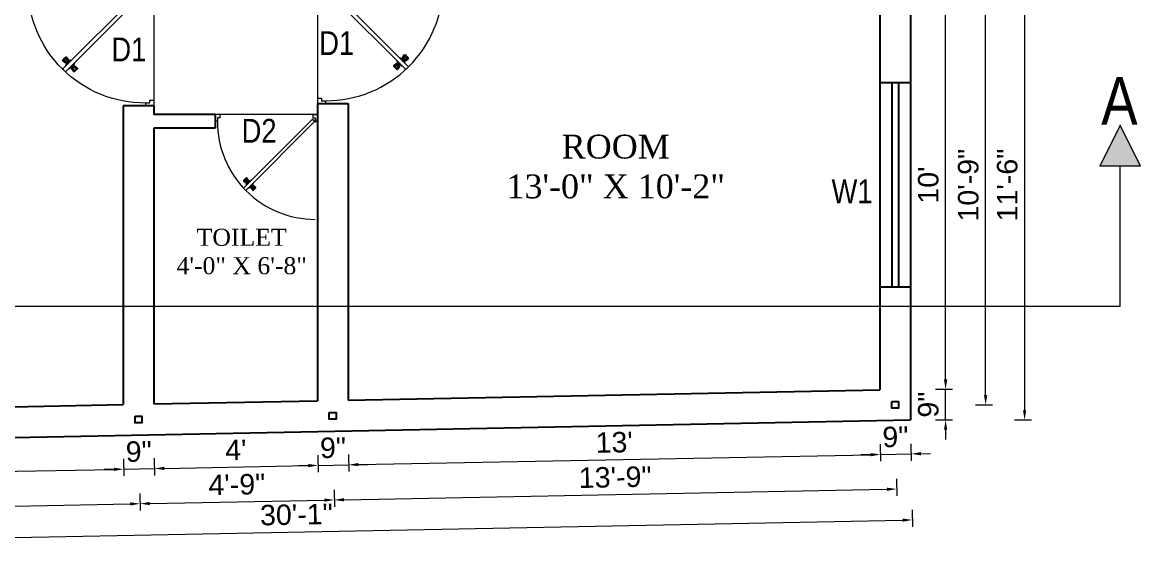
# Model space of a CAD drawing. Header units: inches. Extents: x 392906 to 410488, y -52747 to -40742.
# Drawn here: x 399336.1 to 399664.2, y -51103.8 to -50948.8 of the extents above; entities that cross this region are included whole.
import ezdxf

# ---------------------------------------------------------------- set-up
doc = ezdxf.new("R2010")
doc.units = ezdxf.units.IN
doc.header["$LTSCALE"] = 2
doc.header["$MEASUREMENT"] = 0
doc.header["$PDMODE"] = 34
doc.layers.get('0').update_dxf_attribs({"linetype": 'CONTINUOUS'})
doc.layers.get('DEFPOINTS').update_dxf_attribs({"color": 141, "linetype": 'CONTINUOUS'})
for name, color, linetype, lineweight in [('DOOR & WIN', 1, 'CONTINUOUS', 25), ('PUERTAS', 7, 'CONTINUOUS', 9), ('steps', 253, 'CONTINUOUS', 20)]:
    doc.layers.add(name, color=color, linetype=linetype, lineweight=lineweight)
doc.styles.add('Lettring Text', font='arial.ttf')
doc.styles.get("Standard").update_dxf_attribs({"font": 'ARIALN.TTF'})
doc.dimstyles.new('Copy of Standard', dxfattribs={"dimtxt": 6, "dimasz": 2.875, "dimexe": 2, "dimexo": 4, "dimgap": 2, "dimtad": 1, "dimdec": 0, "dimrnd": 1, "dimzin": 0, "dimdsep": 46, "dimlunit": 4, "dimtxsty": 'Lettring Text', "dimcen": 0.1, "dimclrd": 7, "dimclre": 7, "dimclrt": 7, "dimazin": 0, "dimtfac": 0.645, "dimtdec": 0, "dimtmove": 1, "dimatfit": 0, "dimfxl": 3, "dimfxlon": 1, "dimtfillclr": 256, "dimtolj": 1, "dimtzin": 0, "dimlwd": -1, "dimlwe": -1, "dimarcsym": 2})

# ---------------------------------------------------------------- blocks, each defined once
blk = doc.blocks.new('3ft')
at = {"layer": 'PUERTAS', "color": 6}
for p, q in [((1.01, 2.52), (25.23, 26.74)), ((26.05, 25.92), (25.23, 26.74)), ((26.05, 25.92), (1.77, 1.64)), ((0, 2.4), (0, 0)), ((0.72, 2.4), (0, 2.4)), ((1.6, 0), (0, 0)), ((0.72, 1.52), (0.72, 2.44)), ((0.8, 1.52), (0.72, 1.52)), ((0.8, 1.52), (0.8, 2.41)), ((0.8, 1.2), (0.8, 1.52)), ((1.6, 1.2), (0.8, 1.2)), ((1.57, 1.84), (0.94, 2.47)), ((1.63, 1.89), (0.97, 2.55)), ((1.63, 1.89), (1.57, 1.84)), ((1.77, 1.64), (1.57, 1.84)), ((1.6, 0), (1.6, 1.2)), ((34.4, 0), (34.4, 1.2)), ((34.4, 1.2), (35.2, 1.2)), ((34.4, 0), (36, 0)), ((35.2, 1.2), (35.2, 2.4)), ((35.2, 2.4), (36, 2.4)), ((36, 0), (36, 2.4))]:
    blk.add_line(p, q, dxfattribs=at)
at = {"layer": 'PUERTAS', "color": 1}
for p, q in [((21.7, 25.82), (22.14, 26.26)), ((22.58, 26.7), (22.14, 26.26)), ((22.67, 26.73), (22.17, 26.23)), ((22.61, 26.67), (22.58, 26.7)), ((23.45, 25.91), (22.79, 26.73)), ((21.67, 25.73), (22.17, 26.23)), ((22.49, 24.95), (21.67, 25.61)), ((21.73, 25.79), (21.7, 25.82)), ((22.6, 24.96), (23.02, 25.38)), ((22.61, 24.25), (22.92, 24.72)), ((22.62, 24.13), (22.61, 24.14)), ((22.7, 25.07), (22.71, 25.06)), ((22.82, 25.06), (23.08, 25.32)), ((22.94, 24.95), (22.83, 25.07)), ((22.92, 24.72), (22.92, 24.72)), ((22.93, 24.94), (23.19, 25.21)), ((22.93, 24.84), (22.93, 24.83)), ((23.44, 25.81), (23.02, 25.38)), ((23.34, 25.58), (23.08, 25.32)), ((23.46, 25.47), (23.19, 25.21)), ((23.33, 25.7), (23.34, 25.69)), ((23.45, 25.46), (23.33, 25.57)), ((23.44, 23.31), (23.45, 23.3)), ((23.56, 23.3), (24.03, 23.61)), ((23.57, 25.47), (23.57, 25.47)), ((24.15, 25.79), (23.68, 25.48)), ((23.68, 25.48), (23.68, 25.48)), ((24.03, 23.61), (24.03, 23.62)), ((24.14, 23.62), (24.14, 23.62)), ((24.25, 23.62), (24.51, 23.89)), ((24.27, 25.78), (24.26, 25.79)), ((24.26, 23.29), (24.69, 23.71)), ((24.26, 23.63), (24.37, 23.52)), ((24.26, 23.18), (24.92, 22.37)), ((24.37, 23.52), (24.63, 23.77)), ((24.37, 23.4), (24.37, 23.4)), ((24.78, 24.15), (24.51, 23.89)), ((24.89, 24.03), (24.63, 23.77)), ((25.11, 24.14), (24.69, 23.71)), ((24.77, 24.14), (24.88, 24.03)), ((24.79, 24.38), (24.78, 24.37)), ((24.78, 24.26), (24.78, 24.26)), ((25.1, 24.84), (24.79, 24.38)), ((25, 24.03), (25, 24.03)), ((25.09, 24.96), (25.1, 24.95)), ((25.22, 24.14), (26.03, 23.48)), ((26.04, 23.37), (25.54, 22.86)), ((26.01, 23.27), (25.57, 22.83)), ((25.98, 23.3), (26.01, 23.27)), ((25.04, 22.36), (25.54, 22.86)), ((25.1, 22.42), (25.13, 22.39)), ((25.13, 22.39), (25.57, 22.83))]:
    blk.add_line(p, q, dxfattribs=at)
at = {"layer": 'PUERTAS', "color": 8}
for p, q in [((22.13, 26.28), (21.98, 26.13)), ((22.13, 26.28), (22.27, 26.42)), ((22.29, 26.41), (22.27, 26.42)), ((23.16, 25.52), (22.34, 26.39)), ((23.3, 25.66), (22.5, 26.56)), ((23.41, 25.77), (22.65, 26.71)), ((23.46, 25.83), (22.72, 26.75)), ((22.57, 24.94), (21.65, 25.68)), ((22.63, 24.99), (21.69, 25.75)), ((22.74, 25.1), (21.84, 25.9)), ((22.88, 25.24), (22.01, 26.06)), ((22.69, 24.32), (23.02, 24.83)), ((22.95, 24.96), (22.84, 25.07)), ((22.98, 24.99), (22.86, 25.1)), ((23.03, 25.04), (22.91, 25.15)), ((22.91, 24.53), (23.1, 24.91)), ((23.11, 25.12), (22.99, 25.23)), ((23.13, 24.76), (23.18, 24.99)), ((23.28, 25.3), (23.17, 25.41)), ((23.36, 25.37), (23.25, 25.49)), ((23.31, 24.94), (23.28, 25.08)), ((23.41, 25.43), (23.3, 25.54)), ((23.46, 25.09), (23.32, 25.13)), ((23.44, 25.45), (23.33, 25.56)), ((23.64, 25.27), (23.41, 25.22)), ((23.87, 25.49), (23.49, 25.3)), ((24.08, 25.71), (23.57, 25.38)), ((23.63, 23.38), (24.14, 23.72)), ((23.84, 23.6), (24.22, 23.79)), ((24.07, 23.82), (24.3, 23.88)), ((24.25, 24), (24.39, 23.97)), ((24.25, 23.26), (24.99, 22.34)), ((24.27, 23.64), (24.38, 23.53)), ((24.3, 23.67), (24.41, 23.56)), ((24.3, 23.32), (25.06, 22.38)), ((24.35, 23.72), (24.46, 23.61)), ((24.4, 24.15), (24.43, 24.01)), ((24.41, 23.43), (25.2, 22.53)), ((24.43, 23.8), (24.54, 23.69)), ((24.58, 24.33), (24.52, 24.1)), ((24.55, 23.57), (25.37, 22.7)), ((24.6, 23.97), (24.72, 23.86)), ((24.8, 24.56), (24.61, 24.18)), ((25.02, 24.77), (24.68, 24.26)), ((24.68, 24.05), (24.79, 23.94)), ((24.73, 24.1), (24.85, 23.99)), ((24.76, 24.13), (24.87, 24.02)), ((24.83, 23.85), (25.7, 23.03)), ((24.97, 23.99), (25.87, 23.2)), ((25.08, 24.1), (26.02, 23.34)), ((25.14, 24.15), (26.06, 23.41)), ((25.72, 22.98), (25.73, 22.97)), ((25.58, 22.82), (25.43, 22.67)), ((25.58, 22.82), (25.73, 22.97)), ((0, 0), (36, 0))]:
    blk.add_line(p, q, dxfattribs=at)
at = {"layer": 'PUERTAS', "color": 2}
for p, q in [((21.99, 26.11), (21.98, 26.13)), ((25.42, 22.68), (25.43, 22.67))]:
    blk.add_line(p, q, dxfattribs=at)
at = {"layer": 'PUERTAS', "color": 6}
for radius in [0.155, 0.0752]:
    blk.add_circle((0.82, 2.56), radius, dxfattribs=at)
blk.add_arc((0.82, 2.56), 34.38, 359.7285, 90.0333, dxfattribs=at)
at = {"layer": 'PUERTAS', "color": 1}
for centre, start, end in [((22.73, 26.68), 38.9236, 135), ((22.54, 25.01), 231.0764, 315), ((22.67, 24.2), 135, 225), ((22.77, 25.12), 225, 315), ((22.99, 24.89), 135, 219.7428), ((22.87, 24.78), 315, 39.7428), ((23.28, 25.63), 315, 45), ((23.39, 25.86), 315, 38.9236), ((23.51, 23.36), 225, 315), ((23.51, 25.41), 50.2572, 135), ((23.62, 25.53), 230.2572, 315), ((24.09, 23.56), 50.2572, 135), ((24.2, 23.68), 230.2572, 315), ((24.2, 25.73), 45, 135), ((24.32, 23.23), 135, 218.9236), ((24.42, 23.46), 135, 225), ((24.84, 24.31), 135, 219.7428), ((24.72, 24.21), 315, 39.7428), ((24.94, 23.98), 45, 135), ((25.04, 24.89), 315, 45), ((25.17, 24.08), 51.0764, 135), ((25.98, 23.42), 315, 51.0764), ((24.98, 22.42), 218.9236, 315)]:
    blk.add_arc(centre, 0.08, start, end, dxfattribs=at)
blk = doc.blocks.new('*U199')
at = {"color": 3, "xscale": -1}
blk.add_blockref('3ft', (42, 0), dxfattribs=at)
blk = doc.blocks.new('2ft6in')
at = {"layer": 'PUERTAS', "color": 2}
for p, q in [((0.84, 2.1), (21.02, 22.28)), ((21.71, 21.6), (1.47, 1.37)), ((18.33, 21.76), (18.31, 21.77)), ((21.71, 21.6), (21.02, 22.28)), ((21.18, 18.9), (21.2, 18.89)), ((0, 2), (0, 0)), ((0.6, 2), (0, 2)), ((1.33, 0), (0, 0)), ((0.6, 1.26), (0.6, 2.04)), ((0.67, 1.26), (0.6, 1.26)), ((0.67, 1.26), (0.67, 2.01)), ((0.67, 1), (0.67, 1.26)), ((1.33, 1), (0.67, 1)), ((1.31, 1.53), (0.79, 2.06)), ((1.36, 1.58), (0.81, 2.12)), ((1.36, 1.58), (1.31, 1.53)), ((1.47, 1.37), (1.31, 1.53)), ((1.33, 0), (1.33, 1)), ((28.67, 0), (28.67, 1)), ((28.67, 1), (29.33, 1)), ((28.67, 0), (30, 0)), ((29.33, 1), (29.33, 2)), ((29.33, 2), (30, 2)), ((30, 0), (30, 2))]:
    blk.add_line(p, q, dxfattribs=at)
at = {"layer": 'PUERTAS', "color": 8}
for p, q in [((18.81, 20.78), (18.04, 21.4)), ((18.86, 20.83), (18.08, 21.46)), ((18.95, 20.92), (18.2, 21.58)), ((18.44, 21.9), (18.31, 21.77)), ((19.07, 21.03), (18.34, 21.72)), ((18.44, 21.9), (18.56, 22.02)), ((18.58, 22.01), (18.56, 22.02)), ((19.3, 21.26), (18.61, 22)), ((19.42, 21.38), (18.75, 22.14)), ((19.51, 21.48), (18.88, 22.26)), ((18.91, 20.27), (19.19, 20.69)), ((19.55, 21.53), (18.93, 22.3)), ((19.13, 20.8), (19.03, 20.9)), ((19.15, 20.82), (19.05, 20.92)), ((19.09, 20.44), (19.25, 20.76)), ((19.19, 20.87), (19.1, 20.96)), ((19.25, 20.93), (19.16, 21.02)), ((19.28, 20.63), (19.32, 20.83)), ((19.4, 21.08), (19.31, 21.17)), ((19.47, 21.15), (19.38, 21.24)), ((19.43, 20.78), (19.4, 20.9)), ((19.51, 21.19), (19.42, 21.28)), ((19.55, 20.91), (19.43, 20.94)), ((19.53, 21.21), (19.44, 21.3)), ((19.7, 21.06), (19.51, 21.01)), ((19.89, 21.24), (19.58, 21.08)), ((20.07, 21.42), (19.64, 21.15)), ((19.69, 19.49), (20.12, 19.76)), ((19.87, 19.67), (20.18, 19.83)), ((20.06, 19.85), (20.25, 19.9)), ((20.21, 20), (20.33, 19.97)), ((20.23, 19.7), (20.32, 19.61)), ((20.25, 19.72), (20.34, 19.63)), ((20.29, 19.76), (20.38, 19.67)), ((20.33, 20.13), (20.36, 20.01)), ((20.36, 19.83), (20.45, 19.74)), ((20.48, 20.28), (20.44, 20.08)), ((20.5, 19.98), (20.6, 19.89)), ((20.67, 20.47), (20.51, 20.15)), ((20.85, 20.64), (20.57, 20.22)), ((20.57, 20.04), (20.66, 19.95)), ((20.61, 20.09), (20.7, 19.99)), ((20.63, 20.11), (20.72, 20.01)), ((20.69, 19.87), (21.42, 19.19)), ((20.81, 19.99), (21.56, 19.33)), ((20.9, 20.08), (21.68, 19.45)), ((20.95, 20.13), (21.72, 19.51)), ((20.21, 19.38), (20.83, 18.61)), ((20.25, 19.43), (20.88, 18.65)), ((20.34, 19.53), (21, 18.77)), ((20.46, 19.64), (21.14, 18.91)), ((21.32, 19.01), (21.2, 18.89)), ((21.32, 19.01), (21.44, 19.14)), ((21.43, 19.15), (21.44, 19.14)), ((0, 0), (30, 0))]:
    blk.add_line(p, q, dxfattribs=at)
at = {"layer": 'PUERTAS', "color": 1}
for p, q in [((18.06, 21.44), (18.48, 21.86)), ((18.74, 20.79), (18.06, 21.34)), ((18.08, 21.51), (18.45, 21.88)), ((18.11, 21.49), (18.08, 21.51)), ((18.82, 22.25), (18.45, 21.88)), ((18.9, 22.28), (18.48, 21.86)), ((18.84, 22.23), (18.82, 22.25)), ((18.83, 20.8), (19.18, 21.15)), ((18.84, 20.21), (19.1, 20.6)), ((18.85, 20.11), (18.84, 20.12)), ((18.92, 20.89), (18.93, 20.88)), ((19.54, 21.59), (18.99, 22.27)), ((19.02, 20.88), (19.24, 21.1)), ((19.12, 20.8), (19.03, 20.89)), ((19.1, 20.7), (19.11, 20.69)), ((19.1, 20.6), (19.1, 20.6)), ((19.11, 20.79), (19.33, 21.01)), ((19.54, 21.5), (19.18, 21.15)), ((19.45, 21.31), (19.24, 21.1)), ((19.55, 21.22), (19.33, 21.01)), ((19.45, 21.41), (19.45, 21.41)), ((19.54, 21.22), (19.45, 21.31)), ((19.64, 21.23), (19.64, 21.23)), ((19.74, 21.24), (19.73, 21.23)), ((20.12, 21.49), (19.74, 21.24)), ((20.21, 19.69), (20.43, 19.9)), ((20.22, 21.48), (20.22, 21.49)), ((20.22, 19.41), (20.57, 19.76)), ((20.22, 19.69), (20.31, 19.6)), ((20.31, 19.6), (20.52, 19.81)), ((20.65, 20.12), (20.43, 19.9)), ((20.74, 20.03), (20.52, 19.81)), ((20.93, 20.11), (20.57, 19.76)), ((20.64, 20.11), (20.73, 20.02)), ((20.66, 20.31), (20.65, 20.31)), ((20.65, 20.21), (20.65, 20.22)), ((20.91, 20.7), (20.66, 20.31)), ((20.84, 20.02), (20.83, 20.03)), ((20.91, 20.8), (20.91, 20.79)), ((21.02, 20.12), (21.7, 19.57)), ((19.53, 19.43), (19.54, 19.42)), ((19.64, 19.42), (20.02, 19.67)), ((20.02, 19.67), (20.03, 19.68)), ((20.12, 19.68), (20.12, 19.68)), ((20.22, 19.32), (20.76, 18.64)), ((20.31, 19.5), (20.31, 19.5)), ((20.86, 18.63), (21.28, 19.05)), ((20.91, 18.68), (20.94, 18.66)), ((20.94, 18.66), (21.31, 19.03)), ((21.7, 19.47), (21.28, 19.05)), ((21.67, 19.4), (21.31, 19.03)), ((21.65, 19.42), (21.67, 19.4))]:
    blk.add_line(p, q, dxfattribs=at)
at = {"layer": 'PUERTAS', "color": 2}
for radius in [0.129, 0.0627]:
    blk.add_circle((0.68, 2.14), radius, dxfattribs=at)
at = {"layer": 'PUERTAS', "color": 8}
blk.add_arc((0.68, 2.14), 28.65, 359.7285, 90.0333, dxfattribs=at)
at = {"layer": 'PUERTAS', "color": 1}
for centre, start, end in [((18.78, 20.84), 231.0764, 315), ((18.89, 20.16), 135, 225), ((18.94, 22.23), 38.9236, 135), ((18.97, 20.93), 225, 315), ((19.16, 20.74), 135, 219.7428), ((19.06, 20.65), 315, 39.7428), ((19.4, 21.36), 315, 45), ((19.49, 21.55), 315, 38.9236), ((19.6, 21.18), 50.2572, 135), ((19.68, 21.28), 230.2572, 315), ((20.07, 19.63), 50.2572, 135), ((20.17, 21.44), 45, 135), ((20.7, 20.26), 135, 219.7428), ((20.6, 20.17), 315, 39.7428), ((20.78, 19.98), 45, 135), ((20.87, 20.75), 315, 45), ((20.98, 20.07), 51.0764, 135), ((19.59, 19.47), 225, 315), ((20.16, 19.73), 230.2572, 315), ((20.27, 19.36), 135, 218.9236), ((20.35, 19.55), 135, 225), ((20.82, 18.68), 218.9236, 315), ((21.65, 19.52), 315, 51.0764)]:
    blk.add_arc(centre, 0.0667, start, end, dxfattribs=at)
blk = doc.blocks.new('*U202')
at = {"color": 3}
blk.add_blockref('2ft6in', (0, 0), dxfattribs=at)
blk = doc.blocks.new('*D1071')
at = {"layer": 'DEFPOINTS', "color": 0, "ltscale": 0.5, "transparency": 16777216}
for p in [(399365.66, -51069.94), (399244.45, -51072.29), (399365.85, -51079.9)]:
    blk.add_point(p, dxfattribs=at)
at = {"layer": 'steps', "color": 7, "ltscale": 0.5, "transparency": 16777216}
for p, q in [((399365.79, -51076.9), (399365.89, -51081.9)), ((399244.58, -51079.24), (399244.68, -51084.24)), ((399247.52, -51082.19), (399362.98, -51079.95))]:
    blk.add_line(p, q, dxfattribs=at)
for points in [[(399362.97, -51079.47), (399362.99, -51080.43), (399365.85, -51079.9)], [(399247.51, -51081.71), (399247.53, -51082.67), (399244.64, -51082.24)]]:
    blk.add_solid(points, dxfattribs=at)
at = {"layer": 'steps', "color": 7, "ltscale": 0.5, "transparency": 16777216, "insert": (399305.15, -51076.01), "char_height": 6, "attachment_point": 5, "rotation": 1.1097, "style": 'Lettring Text'}
blk.add_mtext('\\A1;10\'-1"', dxfattribs=at)
blk = doc.blocks.new('*D1072')
at = {"layer": 'DEFPOINTS', "color": 0, "ltscale": 0.5, "transparency": 16777216}
for p in [(399365.66, -51069.94), (399374.66, -51069.76), (399374.85, -51079.72)]:
    blk.add_point(p, dxfattribs=at)
at = {"layer": 'steps', "color": 7, "ltscale": 0.5, "transparency": 16777216}
for p, q in [((399365.79, -51076.9), (399365.89, -51081.9)), ((399374.79, -51076.72), (399374.89, -51081.72)), ((399362.98, -51079.95), (399360.1, -51080.01)), ((399365.85, -51079.9), (399374.85, -51079.72)), ((399377.73, -51079.67), (399380.6, -51079.61))]:
    blk.add_line(p, q, dxfattribs=at)
for points in [[(399362.97, -51079.47), (399362.99, -51080.43), (399365.85, -51079.9)], [(399377.72, -51079.19), (399377.73, -51080.14), (399374.85, -51079.72)]]:
    blk.add_solid(points, dxfattribs=at)
at = {"layer": 'steps', "color": 7, "ltscale": 0.5, "transparency": 16777216, "insert": (399370.25, -51074.75), "char_height": 6, "attachment_point": 5, "rotation": 1.1097, "style": 'Lettring Text'}
blk.add_mtext('\\A1;9"', dxfattribs=at)
blk = doc.blocks.new('*D1073')
at = {"layer": 'DEFPOINTS', "color": 0, "ltscale": 0.5, "transparency": 16777216}
for p in [(399374.66, -51069.76), (399422.66, -51068.83), (399422.85, -51078.79)]:
    blk.add_point(p, dxfattribs=at)
at = {"layer": 'steps', "color": 7, "ltscale": 0.5, "transparency": 16777216}
for p, q in [((399374.79, -51076.72), (399374.89, -51081.72)), ((399422.79, -51075.79), (399422.89, -51080.79)), ((399377.73, -51079.67), (399419.98, -51078.85))]:
    blk.add_line(p, q, dxfattribs=at)
for points in [[(399377.72, -51079.19), (399377.73, -51080.14), (399374.85, -51079.72)], [(399419.97, -51078.37), (399419.99, -51079.33), (399422.85, -51078.79)]]:
    blk.add_solid(points, dxfattribs=at)
at = {"layer": 'steps', "color": 7, "ltscale": 0.5, "transparency": 16777216, "insert": (399398.75, -51074.26), "char_height": 6, "attachment_point": 5, "rotation": 1.1097, "style": 'Lettring Text'}
blk.add_mtext("\\A1;4'", dxfattribs=at)
blk = doc.blocks.new('*D1074')
at = {"layer": 'DEFPOINTS', "color": 0, "ltscale": 0.5, "transparency": 16777216}
for p in [(399422.66, -51068.83), (399431.66, -51068.66), (399431.85, -51078.62)]:
    blk.add_point(p, dxfattribs=at)
at = {"layer": 'steps', "color": 7, "ltscale": 0.5, "transparency": 16777216}
for p, q in [((399422.79, -51075.79), (399422.89, -51080.79)), ((399431.79, -51075.62), (399431.89, -51080.62)), ((399419.98, -51078.85), (399417.1, -51078.9)), ((399422.85, -51078.79), (399431.85, -51078.62)), ((399434.73, -51078.56), (399437.6, -51078.51))]:
    blk.add_line(p, q, dxfattribs=at)
for points in [[(399419.97, -51078.37), (399419.99, -51079.33), (399422.85, -51078.79)], [(399434.72, -51078.08), (399434.73, -51079.04), (399431.85, -51078.62)]]:
    blk.add_solid(points, dxfattribs=at)
at = {"layer": 'steps', "color": 7, "ltscale": 0.5, "transparency": 16777216, "insert": (399427.25, -51073.64), "char_height": 6, "attachment_point": 5, "rotation": 1.1097, "style": 'Lettring Text'}
blk.add_mtext('\\A1;9"', dxfattribs=at)
blk = doc.blocks.new('*D1075')
at = {"layer": 'DEFPOINTS', "color": 0, "ltscale": 0.5, "transparency": 16777216}
for p in [(399587.66, -51065.64), (399431.66, -51068.66), (399587.85, -51075.6)]:
    blk.add_point(p, dxfattribs=at)
at = {"layer": 'steps', "color": 7, "ltscale": 0.5, "transparency": 16777216}
for p, q in [((399587.79, -51072.6), (399587.89, -51077.6)), ((399431.79, -51075.62), (399431.89, -51080.62)), ((399434.73, -51078.56), (399584.98, -51075.65))]:
    blk.add_line(p, q, dxfattribs=at)
for points in [[(399584.97, -51075.17), (399584.99, -51076.13), (399587.85, -51075.6)], [(399434.72, -51078.08), (399434.73, -51079.04), (399431.85, -51078.62)]]:
    blk.add_solid(points, dxfattribs=at)
at = {"layer": 'steps', "color": 7, "ltscale": 0.5, "transparency": 16777216, "insert": (399509.75, -51072.04), "char_height": 6, "attachment_point": 5, "rotation": 1.1097, "style": 'Lettring Text'}
blk.add_mtext("\\A1;13'", dxfattribs=at)
blk = doc.blocks.new('*D1076')
at = {"layer": 'DEFPOINTS', "color": 0, "ltscale": 0.5, "transparency": 16777216}
for p in [(399587.66, -51065.64), (399596.66, -51065.46), (399596.85, -51075.42)]:
    blk.add_point(p, dxfattribs=at)
at = {"layer": 'steps', "color": 7, "ltscale": 0.5, "transparency": 16777216}
for p, q in [((399587.79, -51072.6), (399587.89, -51077.6)), ((399596.79, -51072.42), (399596.89, -51077.42)), ((399584.98, -51075.65), (399582.1, -51075.71)), ((399587.85, -51075.6), (399596.85, -51075.42)), ((399599.73, -51075.37), (399602.6, -51075.31))]:
    blk.add_line(p, q, dxfattribs=at)
for points in [[(399584.97, -51075.17), (399584.99, -51076.13), (399587.85, -51075.6)], [(399599.72, -51074.89), (399599.73, -51075.84), (399596.85, -51075.42)]]:
    blk.add_solid(points, dxfattribs=at)
at = {"layer": 'steps', "color": 7, "ltscale": 0.5, "transparency": 16777216, "insert": (399592.25, -51070.45), "char_height": 6, "attachment_point": 5, "rotation": 1.1097, "style": 'Lettring Text'}
blk.add_mtext('\\A1;9"', dxfattribs=at)
blk = doc.blocks.new('*D1087')
at = {"layer": 'DEFPOINTS', "color": 0, "ltscale": 0.5, "transparency": 16777216}
for p in [(399370.16, -51065.35), (399239.44, -51067.88), (399370.64, -51090.03)]:
    blk.add_point(p, dxfattribs=at)
at = {"layer": 'steps', "color": 7, "ltscale": 0.5, "transparency": 16777216}
for p, q in [((399370.58, -51087.03), (399370.67, -51092.03)), ((399239.86, -51089.56), (399239.95, -51094.56)), ((399242.79, -51092.51), (399367.76, -51090.09))]:
    blk.add_line(p, q, dxfattribs=at)
for points in [[(399367.75, -51089.61), (399367.77, -51090.57), (399370.64, -51090.03)], [(399242.78, -51092.03), (399242.8, -51092.99), (399239.91, -51092.56)]]:
    blk.add_solid(points, dxfattribs=at)
at = {"layer": 'steps', "color": 7, "ltscale": 0.5, "transparency": 16777216, "insert": (399305.18, -51086.24), "char_height": 6, "attachment_point": 5, "rotation": 1.1097, "style": 'Lettring Text'}
blk.add_mtext('\\A1;10\'-11"', dxfattribs=at)
blk = doc.blocks.new('*D1088')
at = {"layer": 'DEFPOINTS', "color": 0, "ltscale": 0.5, "transparency": 16777216}
for p in [(399427.16, -51064.25), (399370.16, -51065.35), (399427.64, -51088.93)]:
    blk.add_point(p, dxfattribs=at)
at = {"layer": 'steps', "color": 7, "ltscale": 0.5, "transparency": 16777216}
for p, q in [((399370.58, -51087.03), (399370.67, -51092.03)), ((399427.58, -51085.93), (399427.67, -51090.93)), ((399373.51, -51089.98), (399424.76, -51088.98))]:
    blk.add_line(p, q, dxfattribs=at)
for points in [[(399373.5, -51089.5), (399373.52, -51090.46), (399370.64, -51090.03)], [(399424.75, -51088.5), (399424.77, -51089.46), (399427.64, -51088.93)]]:
    blk.add_solid(points, dxfattribs=at)
at = {"layer": 'steps', "color": 7, "ltscale": 0.5, "transparency": 16777216, "insert": (399399.04, -51084.42), "char_height": 6, "attachment_point": 5, "rotation": 1.1097, "style": 'Lettring Text'}
blk.add_mtext('\\A1;4\'-9"', dxfattribs=at)
blk = doc.blocks.new('*D1089')
at = {"layer": 'DEFPOINTS', "color": 0, "ltscale": 0.5, "transparency": 16777216}
for p in [(399592.16, -51061.05), (399427.16, -51064.25), (399592.64, -51085.73)]:
    blk.add_point(p, dxfattribs=at)
at = {"layer": 'steps', "color": 7, "ltscale": 0.5, "transparency": 16777216}
for p, q in [((399592.58, -51082.73), (399592.67, -51087.73)), ((399427.58, -51085.93), (399427.67, -51090.93)), ((399430.51, -51088.87), (399589.76, -51085.79))]:
    blk.add_line(p, q, dxfattribs=at)
for points in [[(399589.75, -51085.31), (399589.77, -51086.27), (399592.64, -51085.73)], [(399430.5, -51088.39), (399430.52, -51089.35), (399427.64, -51088.93)]]:
    blk.add_solid(points, dxfattribs=at)
at = {"layer": 'steps', "color": 7, "ltscale": 0.5, "transparency": 16777216, "insert": (399510.04, -51082.27), "char_height": 6, "attachment_point": 5, "rotation": 1.1097, "style": 'Lettring Text'}
blk.add_mtext('\\A1;13\'-9"', dxfattribs=at)
blk = doc.blocks.new('*D1090')
at = {"layer": 'DEFPOINTS', "color": 0, "ltscale": 0.5, "transparency": 16777216}
for p in [(399596.66, -51065.46), (399235.41, -51072.46), (399597.23, -51094.8)]:
    blk.add_point(p, dxfattribs=at)
at = {"layer": 'steps', "color": 7, "ltscale": 0.5, "transparency": 16777216}
for p, q in [((399597.17, -51091.81), (399597.26, -51096.8)), ((399238.86, -51101.75), (399594.35, -51094.86)), ((399235.92, -51098.8), (399236.02, -51103.8))]:
    blk.add_line(p, q, dxfattribs=at)
for points in [[(399594.34, -51094.38), (399594.36, -51095.34), (399597.23, -51094.8)], [(399238.85, -51101.27), (399238.87, -51102.23), (399235.98, -51101.8)]]:
    blk.add_solid(points, dxfattribs=at)
at = {"layer": 'steps', "color": 7, "ltscale": 0.5, "transparency": 16777216, "insert": (399416.51, -51093.24), "char_height": 6, "attachment_point": 5, "rotation": 1.1097, "style": 'Lettring Text'}
blk.add_mtext('\\A1;30\'-1"', dxfattribs=at)
blk = doc.blocks.new('*D1083')
at = {"layer": 'DEFPOINTS', "color": 0, "ltscale": 0.5, "transparency": 16777216}
for p in [(399596.66, -51056.46), (399606.99, -51056.46), (399596.66, -51065.46)]:
    blk.add_point(p, dxfattribs=at)
at = {"layer": 'steps', "color": 7, "ltscale": 0.5, "transparency": 16777216}
for p, q in [((399606.99, -51053.59), (399606.99, -51050.71)), ((399603.99, -51056.46), (399608.99, -51056.46)), ((399606.99, -51065.46), (399606.99, -51056.46)), ((399603.99, -51065.46), (399608.99, -51065.46)), ((399606.99, -51068.34), (399606.99, -51071.21))]:
    blk.add_line(p, q, dxfattribs=at)
for points in [[(399606.51, -51053.59), (399607.47, -51053.59), (399606.99, -51056.46)], [(399606.51, -51068.34), (399607.47, -51068.34), (399606.99, -51065.46)]]:
    blk.add_solid(points, dxfattribs=at)
at = {"layer": 'steps', "color": 7, "ltscale": 0.5, "transparency": 16777216, "insert": (399601.92, -51060.96), "char_height": 6, "attachment_point": 5, "rotation": 90, "style": 'Lettring Text'}
blk.add_mtext('\\A1;9"', dxfattribs=at)
blk = doc.blocks.new('*D1084')
at = {"layer": 'DEFPOINTS', "color": 0, "ltscale": 0.5, "transparency": 16777216}
for p in [(399596.66, -50936.61), (399606.99, -50936.61), (399596.66, -51056.46)]:
    blk.add_point(p, dxfattribs=at)
at = {"layer": 'steps', "color": 7, "ltscale": 0.5, "transparency": 16777216}
for p, q in [((399603.99, -50936.61), (399608.99, -50936.61)), ((399606.99, -51053.59), (399606.99, -50939.49)), ((399603.99, -51056.46), (399608.99, -51056.46))]:
    blk.add_line(p, q, dxfattribs=at)
for points in [[(399606.51, -50939.49), (399607.47, -50939.49), (399606.99, -50936.61)], [(399606.51, -51053.59), (399607.47, -51053.59), (399606.99, -51056.46)]]:
    blk.add_solid(points, dxfattribs=at)
at = {"layer": 'steps', "color": 7, "ltscale": 0.5, "transparency": 16777216, "insert": (399601.92, -50996.54), "char_height": 6, "attachment_point": 5, "rotation": 90, "style": 'Lettring Text'}
blk.add_mtext("\\A1;10'", dxfattribs=at)
blk = doc.blocks.new('*D1060')
at = {"layer": 'DEFPOINTS', "color": 0, "ltscale": 0.5, "transparency": 16777216}
for p in [(399592.16, -50932.11), (399618.72, -50932.11), (399592.16, -51061.05)]:
    blk.add_point(p, dxfattribs=at)
at = {"layer": 'steps', "color": 7, "ltscale": 0.5, "transparency": 16777216}
for p, q in [((399615.72, -50932.11), (399620.72, -50932.11)), ((399618.72, -51058.18), (399618.72, -50934.99)), ((399615.72, -51061.05), (399620.72, -51061.05))]:
    blk.add_line(p, q, dxfattribs=at)
for points in [[(399618.24, -50934.99), (399619.2, -50934.99), (399618.72, -50932.11)], [(399618.24, -51058.18), (399619.2, -51058.18), (399618.72, -51061.05)]]:
    blk.add_solid(points, dxfattribs=at)
at = {"layer": 'steps', "color": 7, "ltscale": 0.5, "transparency": 16777216, "insert": (399613.66, -50996.58), "char_height": 6, "attachment_point": 5, "rotation": 90, "style": 'Lettring Text'}
blk.add_mtext('\\A1;10\'-9"', dxfattribs=at)
blk = doc.blocks.new('*D1062')
at = {"layer": 'DEFPOINTS', "color": 0, "ltscale": 0.5, "transparency": 16777216}
for p in [(399596.66, -50927.61), (399596.66, -51065.46), (399630.16, -51065.46)]:
    blk.add_point(p, dxfattribs=at)
at = {"layer": 'steps', "color": 7, "ltscale": 0.5, "transparency": 16777216}
for p, q in [((399627.16, -50927.61), (399632.16, -50927.61)), ((399630.16, -50930.49), (399630.16, -51062.59)), ((399627.16, -51065.46), (399632.16, -51065.46))]:
    blk.add_line(p, q, dxfattribs=at)
for points in [[(399629.69, -50930.49), (399630.64, -50930.49), (399630.16, -50927.61)], [(399629.69, -51062.59), (399630.64, -51062.59), (399630.16, -51065.46)]]:
    blk.add_solid(points, dxfattribs=at)
at = {"layer": 'steps', "color": 7, "ltscale": 0.5, "transparency": 16777216, "insert": (399625.1, -50996.54), "char_height": 6, "attachment_point": 5, "rotation": 90, "style": 'Lettring Text'}
blk.add_mtext('\\A1;11\'-6"', dxfattribs=at)

msp = doc.modelspace()

# ---------------------------------------------------------------- hatches: boundary and pattern name
at = {"linetype": 'ByBlock', "lineweight": 5}
msp.add_hatch(color=7, dxfattribs=at).paths.add_polyline_path([(399658.21, -50978.97), (399664.21, -50990.97), (399652.21, -50990.97)])

# ---------------------------------------------------------------- linework, layer by layer
at = {"ltscale": 0.5}
for p, q in [((399596.66, -50927.61), (399596.66, -51065.46)), ((399587.66, -50936.61), (399587.66, -51056.64)), ((399596.66, -50966.54), (399587.66, -50966.54)), ((399591.16, -50966.54), (399591.16, -51026.54)), ((399593.16, -50966.54), (399593.16, -51026.54)), ((399422.66, -50972.61), (399422.66, -51059.83)), ((399422.66, -50972.61), (399431.66, -50972.61)), ((399431.66, -50972.61), (399431.66, -51059.66)), ((399365.66, -50973.29), (399365.66, -51060.94)), ((399374.66, -50973.29), (399365.66, -50973.29)), ((399374.66, -50973.29), (399374.66, -50975.83)), ((399392.68, -50975.83), (399374.66, -50975.83)), ((399392.68, -50975.83), (399392.68, -50979.83)), ((399374.66, -50979.83), (399374.66, -51060.76)), ((399392.68, -50979.83), (399374.66, -50979.83)), ((399596.66, -51026.54), (399587.66, -51026.54)), ((399431.66, -51059.66), (399587.66, -51056.64)), ((399234.42, -51063.48), (399365.66, -51060.94)), ((399374.66, -51060.76), (399422.66, -51059.83)), ((399235.41, -51072.46), (399596.66, -51065.46))]:
    msp.add_line(p, q, dxfattribs=at)
at = {"color": 7, "linetype": 'ByBlock', "lineweight": 5}
for p, q in [((399658.21, -50978.97), (399652.21, -50990.97)), ((399664.21, -50990.97), (399658.21, -50978.97)), ((399664.21, -50990.97), (399652.21, -50990.97)), ((399658.21, -51032.13), (399658.21, -50990.97)), ((399658.21, -51032.13), (399163.89, -51032.13))]:
    msp.add_line(p, q, dxfattribs=at)
at = {"ltscale": 0.5}
for points in [[(399591.16, -51060.05), (399593.16, -51060.05), (399593.16, -51062.05), (399591.16, -51062.05)], [(399369.16, -51064.35), (399371.16, -51064.35), (399371.16, -51066.35), (399369.16, -51066.35)], [(399426.16, -51063.25), (399428.16, -51063.25), (399428.16, -51065.25), (399426.16, -51065.25)]]:
    msp.add_lwpolyline(points, close=True, dxfattribs=at)

# ---------------------------------------------------------------- block references
at = {"layer": 'DOOR & WIN', "xscale": -1, "rotation": 270}
msp.add_blockref('*U199', (399422.66, -50978.61), dxfattribs=at)
at = {"layer": 'DOOR & WIN'}
for name, p, rotation in [('*U199', (399374.66, -50979.29), 90.00000000000001), ('*U202', (399422.68, -50975.82), 180)]:
    msp.add_blockref(name, p, dxfattribs=dict(at, rotation=rotation))

# ---------------------------------------------------------------- texts
at = {"color": 7, "linetype": 'ByBlock', "lineweight": 5, "insert": (399663.33, -50964.86), "char_height": 14, "width": 26.5803, "attachment_point": 3}
msp.add_mtext('A', dxfattribs=at)
at = {"layer": 'steps', "color": 7, "ltscale": 0.3, "char_height": 7, "attachment_point": 2}
for s, insert in [('{\\W1;D1}', (399428.33, -50951.41)), ('{\\W1;D1}', (399367.36, -50953.26)), ('D2', (399405.56, -50977.13))]:
    msp.add_mtext_dynamic_manual_height_columns(s, width=18.6213, gutter_width=40, heights=[0], dxfattribs=dict(at, insert=insert))
at = {"layer": 'steps', "color": 7, "ltscale": 0.3}
for s, insert, char_height, width, attachment_point in [('{\\fTimes New Roman|b0|i0|c0|p18;ROOM\\P13\'-0" X 10\'-2"}', (399510.2, -50981.76), 7, 67.6616, 2), ('W1', (399579.54, -51001.87), 7, 18.6213, 8), ('{\\fTimes New Roman|b0|i0|c0|p18;TOILET\\P4\'-0" X 6\'-8"}', (399400.45, -51009.37), 5, 67.6616, 2)]:
    msp.add_mtext(s, dxfattribs=dict(at, insert=insert, char_height=char_height, width=width, attachment_point=attachment_point))

# ---------------------------------------------------------------- dimensions: what is measured, and where the dimension line sits
at = {"layer": 'steps', "ltscale": 0.5}
for base, p1, p2, angle, picture, middle in [((399630.16, -51065.46), (399596.66, -50927.61), (399596.66, -51065.46), 90, '*D1062', (399625.1, -50996.54)), ((399618.72, -50932.11), (399592.16, -51061.05), (399592.16, -50932.11), 90, '*D1060', (399613.66, -50996.58)), ((399606.99, -50936.61), (399596.66, -51056.46), (399596.66, -50936.61), 90, '*D1084', (399601.92, -50996.54)), ((399592.64, -51085.73), (399427.16, -51064.25), (399592.16, -51061.05), 181.1097, '*D1089', (399510.04, -51082.27)), ((399427.64, -51088.93), (399370.16, -51065.35), (399427.16, -51064.25), 181.1097, '*D1088', (399399.04, -51084.42)), ((399587.85, -51075.6), (399431.66, -51068.66), (399587.66, -51065.64), 181.1097, '*D1075', (399509.75, -51072.04)), ((399365.85, -51079.9), (399244.45, -51072.29), (399365.66, -51069.94), 181.1097, '*D1071', (399305.15, -51076.01)), ((399422.85, -51078.79), (399374.66, -51069.76), (399422.66, -51068.83), 181.1097, '*D1073', (399398.75, -51074.26))]:
    dim = msp.add_linear_dim(base=base, p1=p1, p2=p2, angle=angle, dimstyle='Copy of Standard', dxfattribs=at)
    dim.commit()
    dim.dimension.update_dxf_attribs({"geometry": picture, "text_midpoint": middle})
for base, p1, p2, angle, picture, middle in [((399606.99, -51056.46), (399596.66, -51065.46), (399596.66, -51056.46), 90, '*D1083', (399606.99, -51060.96)), ((399596.85, -51075.42), (399587.66, -51065.64), (399596.66, -51065.46), 181.1097, '*D1076', (399592.35, -51075.51)), ((399374.85, -51079.72), (399365.66, -51069.94), (399374.66, -51069.76), 181.1097, '*D1072', (399370.35, -51079.81)), ((399431.85, -51078.62), (399422.66, -51068.83), (399431.66, -51068.66), 181.1097, '*D1074', (399427.35, -51078.7))]:
    dim = msp.add_linear_dim(base=base, p1=p1, p2=p2, angle=angle, dimstyle='Copy of Standard', dxfattribs=at)
    dim.commit()
    dim.dimension.update_dxf_attribs({"geometry": picture, "text_midpoint": middle, "dimtype": 160})
for p1, p2, distance, picture, middle in [((399235.41, -51072.46), (399596.66, -51065.46), -29.35, '*D1090', (399416.51, -51093.24)), ((399239.44, -51067.88), (399370.16, -51065.35), -24.69, '*D1087', (399305.18, -51086.24))]:
    dim = msp.add_aligned_dim(p1=p1, p2=p2, distance=distance, dimstyle='Copy of Standard', dxfattribs=at)
    dim.commit()
    dim.dimension.update_dxf_attribs({"geometry": picture, "text_midpoint": middle})

doc.saveas('drawing.dxf')
